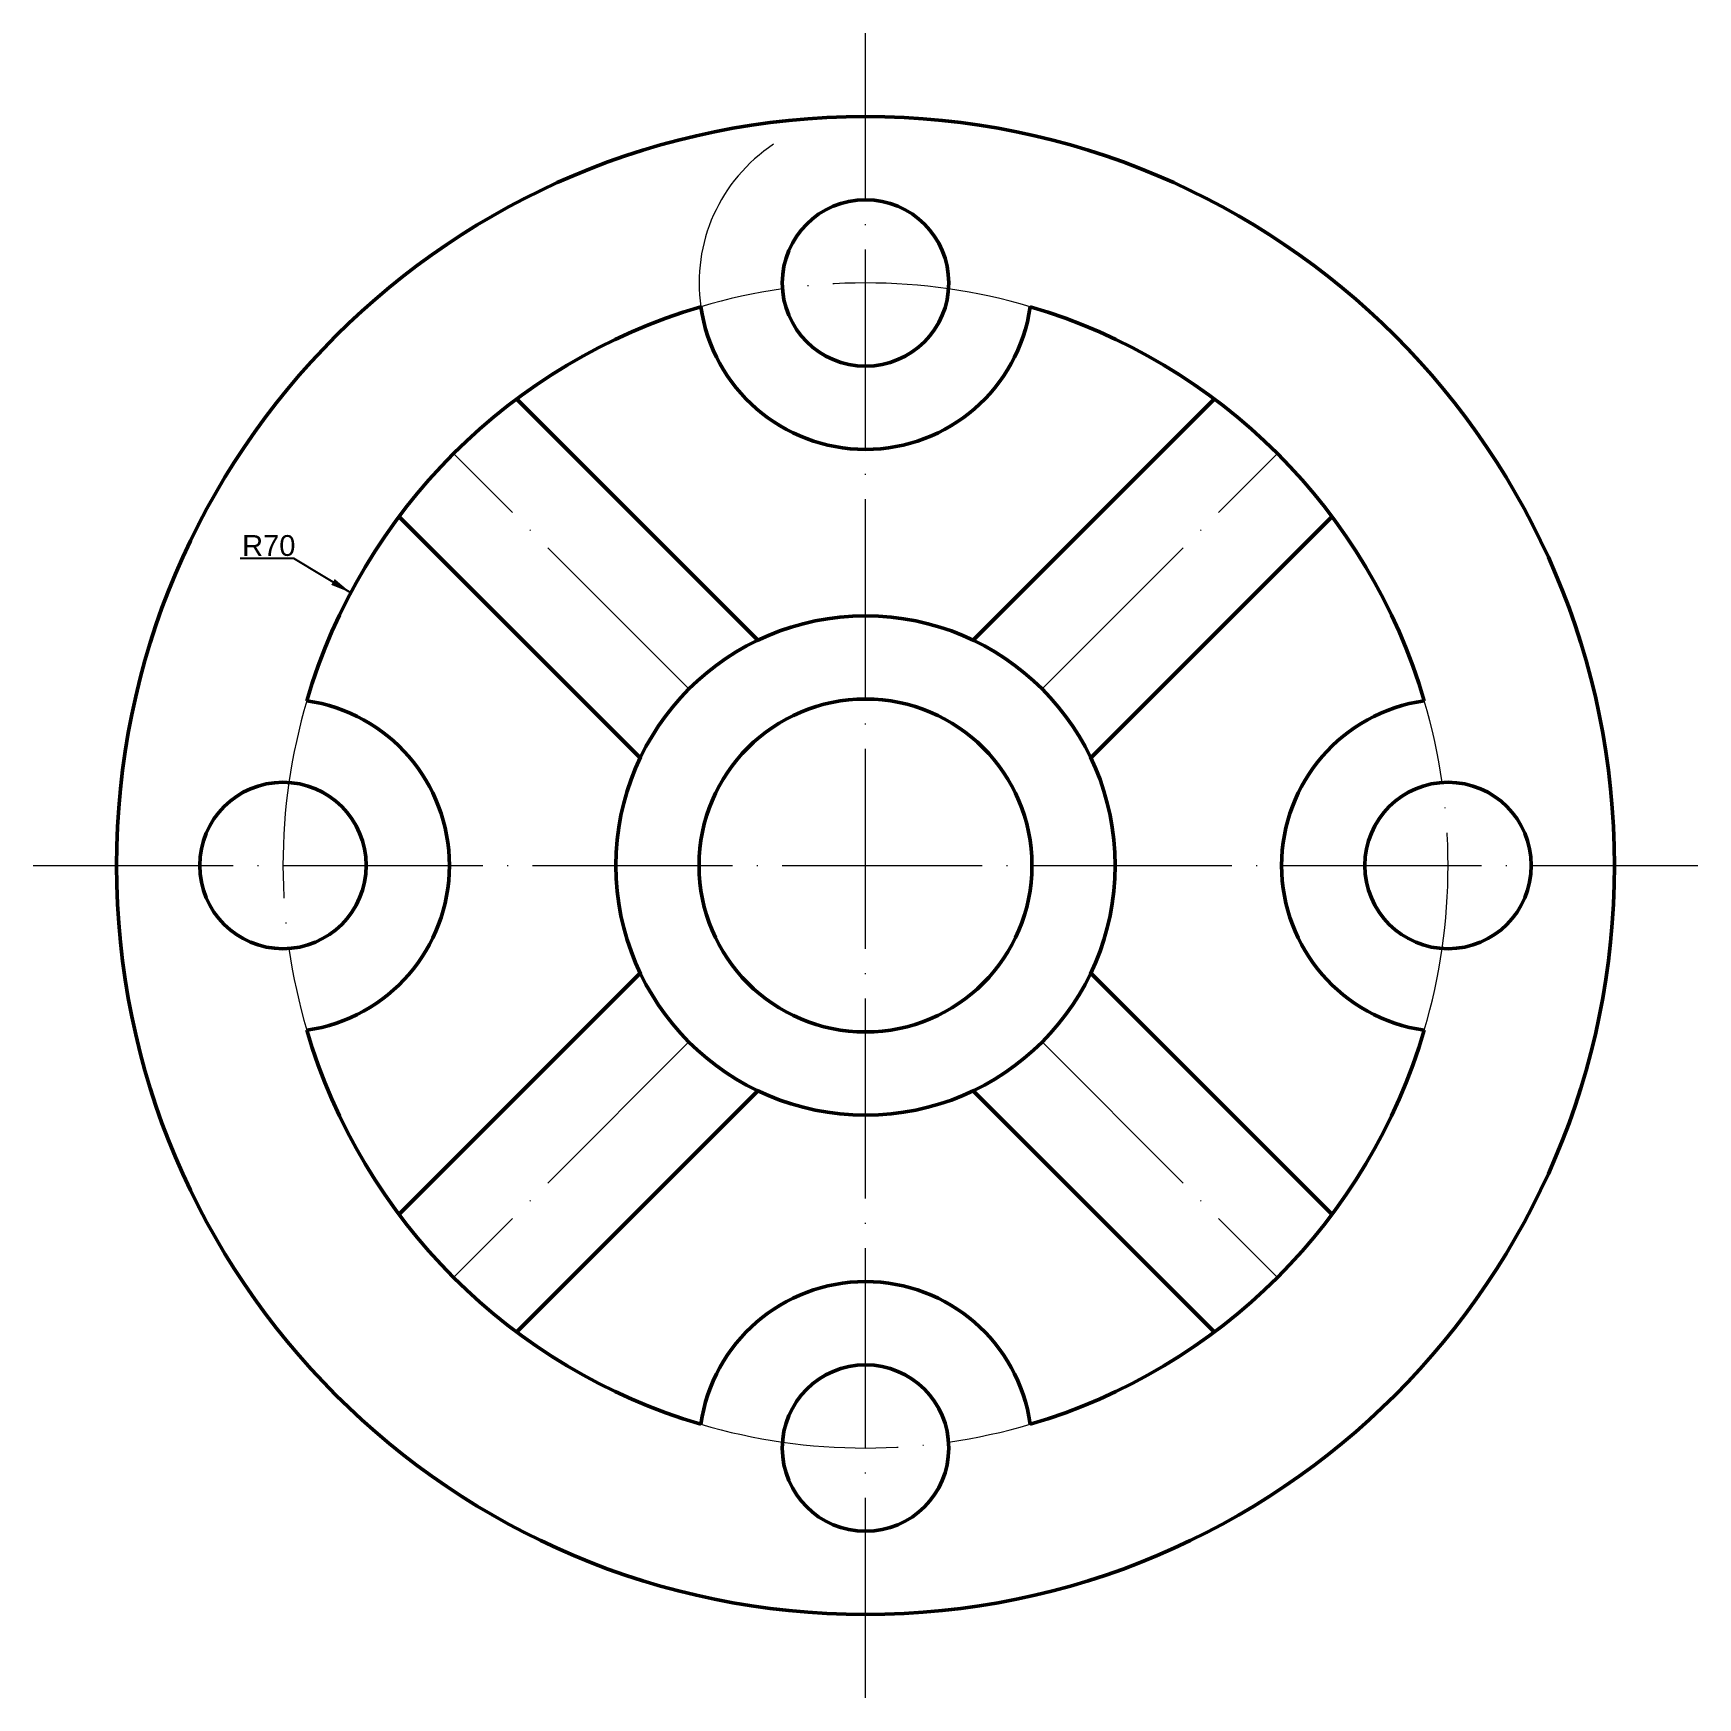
# Model space of a CAD drawing. Header units: millimetres. Extents: x 3326 to 3526, y 640 to 840.
import ezdxf

# ---------------------------------------------------------------- set-up
doc = ezdxf.new("R2010")
doc.units = ezdxf.units.MM
doc.linetypes.add('ACAD_ISO04W100', pattern=[30, 24, -2.95, 0.1, -2.95])
for name, color, linetype, lineweight, true_color in [('Contornos Visibles', 7, 'Continuous', 50, 0xffffff), ('Cotas', 1, 'Continuous', 20, 0xff0000), ('Ejes de revolución', 6, 'ACAD_ISO04W100', 20, 0xff00ff)]:
    doc.layers.add(name, color=color, linetype=linetype, lineweight=lineweight, true_color=true_color)
doc.styles.get("Standard").update_dxf_attribs({"font": ''})
doc.styles.add('textstyle0', font='')
doc.styles.get('Standard').set_extended_font_data('txt')
doc.styles.get('textstyle0').set_extended_font_data('Arial')
doc.dimstyles.get("Standard").update_dxf_attribs({"dimtxt": 2.5, "dimasz": 2.5, "dimexe": 1.25, "dimexo": 0.625, "dimtad": 1, "dimtxsty": 'Standard', "dimcen": 2.5, "dimadec": 0, "dimazin": 0, "dimtfac": 1, "dimtmove": 0, "dimatfit": 3, "dimfxl": 1, "dimarcsym": 0})

msp = doc.modelspace()

# ---------------------------------------------------------------- linework, layer by layer
at = {"layer": 'Contornos Visibles'}
for p, q in [((3412.61, 767.29), (3383.62, 796.28)), ((3438.47, 767.29), (3467.46, 796.28)), ((3398.47, 753.15), (3369.48, 782.14)), ((3452.61, 753.15), (3481.6, 782.14)), ((3398.47, 727.29), (3369.48, 698.3)), ((3452.61, 727.29), (3481.6, 698.3)), ((3412.61, 713.15), (3383.62, 684.16)), ((3438.47, 713.15), (3467.46, 684.16))]:
    msp.add_line(p, q, dxfattribs=at)
for centre, radius in [((3425.54, 740.22), 90), ((3425.54, 810.22), 10), ((3425.54, 740.22), 30), ((3425.54, 740.22), 20), ((3355.54, 740.22), 10), ((3495.54, 740.22), 10), ((3425.54, 670.22), 10)]:
    msp.add_circle(centre, radius, dxfattribs=at)
for centre, radius, start, end in [((3425.54, 740.22), 70, 106.4264, 163.5736), ((3425.54, 810.22), 20, 188.2132, 351.7868), ((3425.54, 740.22), 70, 16.4264, 73.5736), ((3355.54, 740.22), 20, 278.2132, 81.7868), ((3495.54, 740.22), 20, 98.2132, 261.7868), ((3425.54, 740.22), 70, 196.4264, 253.5736), ((3425.54, 740.22), 70, 286.4264, 343.5736), ((3425.54, 670.22), 20, 8.2132, 171.7868)]:
    msp.add_arc(centre, radius, start, end, dxfattribs=at)
at = {"layer": 'Cotas'}
msp.add_arc((3425.54, 810.22), 20, 123.6018, 188.2132, dxfattribs=at)
at = {"layer": 'Ejes de revolución'}
for p, q in [((3425.54, 640.22), (3425.54, 840.22)), ((3404.32, 761.43), (3376.04, 789.72)), ((3446.75, 761.43), (3475.03, 789.72)), ((3325.54, 740.22), (3525.54, 740.22)), ((3404.32, 719.01), (3376.04, 690.72)), ((3446.75, 719.01), (3475.03, 690.72))]:
    msp.add_line(p, q, dxfattribs=at)
for start, end in [(73.5736, 106.4264), (163.5736, 196.4264), (343.5736, 16.4264), (253.5736, 286.4264)]:
    msp.add_arc((3425.54, 740.22), 70, start, end, dxfattribs=at)

# ---------------------------------------------------------------- texts
at = {"layer": 'Cotas', "insert": (3350.63, 779.92), "char_height": 2.5, "attachment_point": 1, "style": 'textstyle0'}
msp.add_mtext('R70', dxfattribs=at)

# ---------------------------------------------------------------- leaders
at = {"layer": 'Cotas'}
msp.add_leader([(3363.69, 773), (3356.85, 777.11), (3350.38, 777.11)], dimstyle='Standard', override={"dimscale": 1}, dxfattribs=at)

doc.saveas('drawing.dxf')
